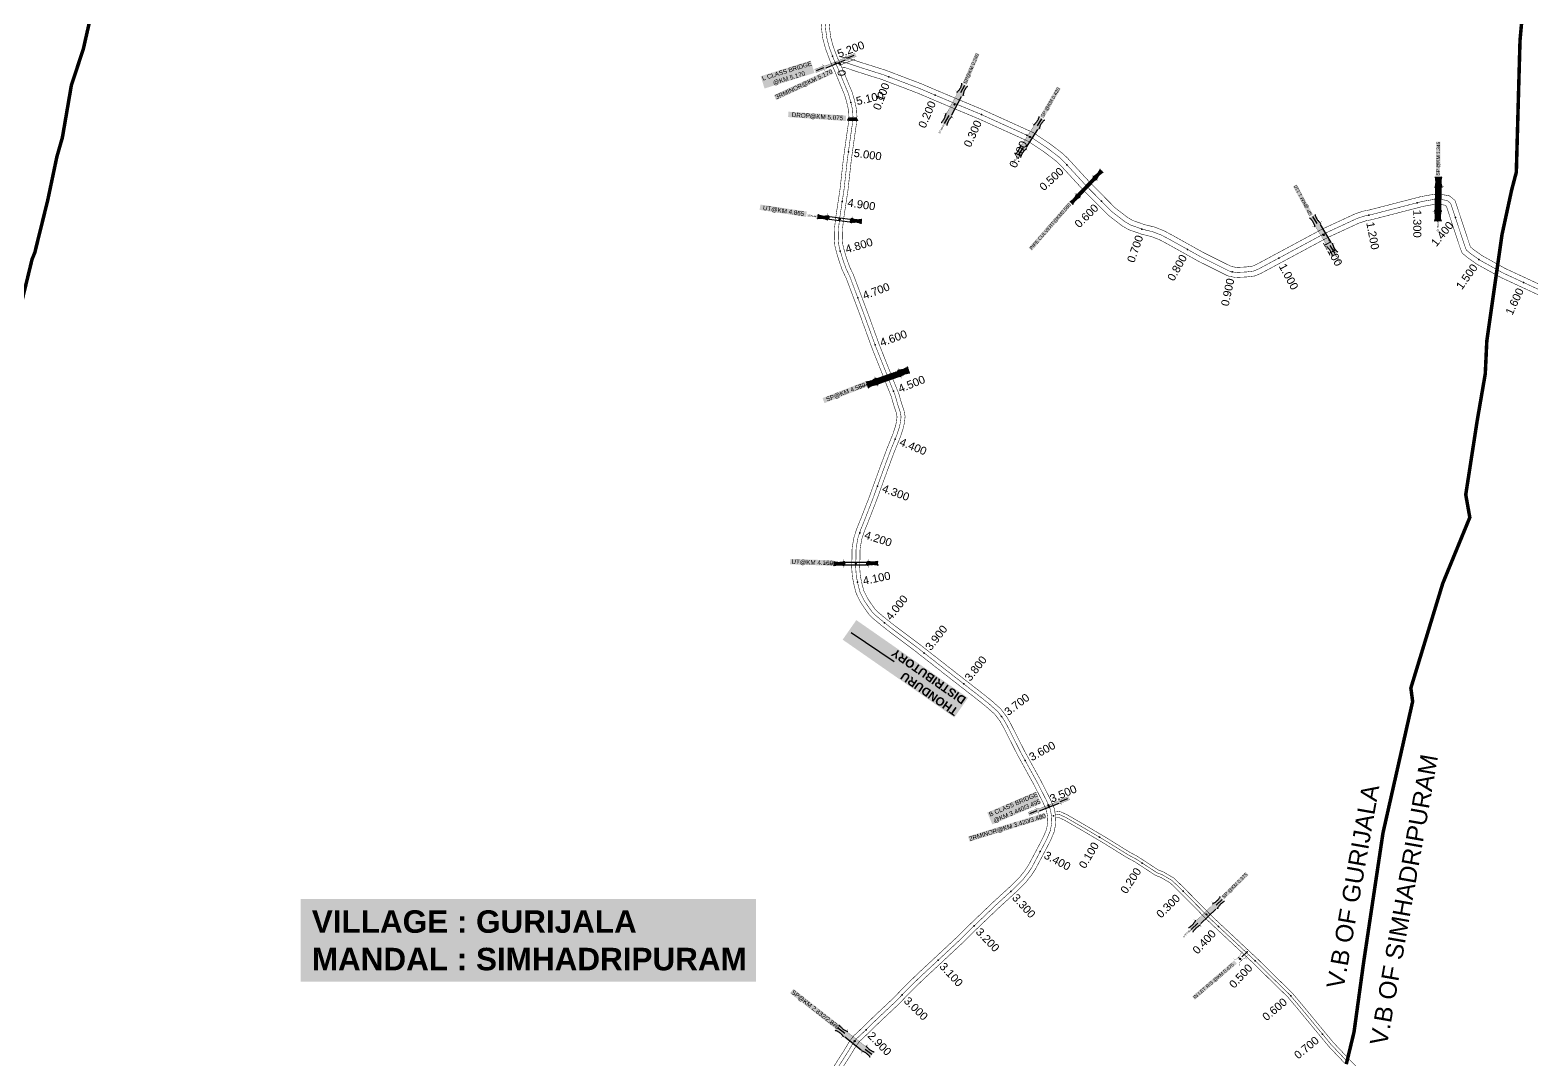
# Model space of a CAD drawing. Header units: inches. Extents: x 174104 to 230935, y 1583276 to 1631460.
# Drawn here: x 186101 to 189103, y 1616666 to 1618726 of the extents above; entities that cross this region are included whole.
import ezdxf
from ezdxf.enums import TextEntityAlignment as Align

# ---------------------------------------------------------------- set-up
doc = ezdxf.new("R2010")
doc.units = ezdxf.units.IN
doc.header["$LTSCALE"] = 15
doc.header["$MEASUREMENT"] = 0
doc.linetypes.add('ACAD_ISO02W100', pattern=[15, 12, -3])
doc.linetypes.add('HIDDEN2', pattern=[0.1875, 0.125, -0.0625])
for name, color, linetype in [('CANAL1', 7, 'Continuous'), ('CHANAGE', 1, 'Continuous'), ('CS', 134, 'Continuous'), ('CSMark', 72, 'Continuous'), ('POINT', 2, 'Continuous'), ('RE REMARKS', 7, 'Continuous'), ('STRUCTURE', 5, 'Continuous'), ('TEXT', 1, 'Continuous'), ('text2', 7, 'Continuous'), ('Unknown_Point_Feature', 7, 'Continuous'), ('VB', 72, 'Continuous'), ('VILLAGE BOUNDRY', 5, 'Continuous')]:
    doc.layers.add(name, color=color, linetype=linetype)
doc.styles.get("Standard").update_dxf_attribs({"font": 'arial.ttf'})
doc.dimstyles.get("Standard").update_dxf_attribs({"dimtxt": 0.18, "dimasz": 0.18, "dimexe": 0.18, "dimexo": 0.0625, "dimgap": 0.09, "dimtad": 0, "dimtih": 1, "dimtoh": 1, "dimdec": 4, "dimzin": 0, "dimdsep": 46, "dimtxsty": 'Standard', "dimcen": 0.09, "dimadec": 0, "dimazin": 0, "dimtfac": 1, "dimtdec": 4, "dimtofl": 0, "dimtmove": 0, "dimatfit": 3, "dimfxl": 1, "dimtolj": 1, "dimtzin": 0, "dimarcsym": 0})

# ---------------------------------------------------------------- blocks, each defined once
blk = doc.blocks.new('DROP')
h = blk.add_hatch()
h.set_pattern_fill('ANSI31', color=1, scale=10, angle=45)
h.set_pattern_definition([(90, (-324.4107, -25.7687), (-1.25, 0), [])])
h.paths.add_polyline_path([(-9.9, -4.3), (-13.8, 4.1), (13.8, 4.1), (10.2, -4.3)])
at = {"layer": 'STRUCTURE', "color": 5, "const_width": 0.49}
blk.add_lwpolyline([(-9.9, -4.3), (-13.8, 4.1), (13.8, 4.1), (10.2, -4.3), (-9.9, -4.3)], dxfattribs=at)
at = {"layer": 'STRUCTURE', "color": 5}
blk.add_circle((0, 0), 1.33, dxfattribs=at)
blk = doc.blocks.new('SP')
at = {"layer": 'STRUCTURE'}
h = blk.add_hatch(dxfattribs=at)
h.set_pattern_fill('DASH', color=256, scale=8, style=0)
edge = h.paths.add_edge_path()
edge.add_spline(control_points=[(769825.7, 1706742.1), (769825.3, 1706741.8), (769823.8, 1706740.8), (769820.9, 1706740.3), (769817, 1706739.7), (769811.4, 1706738.9), (769804, 1706739.7), (769798.4, 1706741), (769795.6, 1706741.6)], knot_values=[0, 0, 0, 0, 1.613557, 5.24513, 8.624976, 13.470124, 22.190216, 30.746377, 30.746377, 30.746377, 30.746377], degree=3, periodic=0)
edge.add_line((769795.6, 1706741.6), (769792.6, 1706739.6))
edge.add_line((769792.6, 1706739.6), (769732.6, 1706739.6))
edge.add_line((769732.6, 1706739.6), (769729.6, 1706741.6))
edge.add_spline(control_points=[(769729.6, 1706741.6), (769726.9, 1706740.9), (769721.3, 1706739.5), (769713.9, 1706738.5), (769708.3, 1706739.1), (769704.4, 1706739.6), (769701.5, 1706740), (769700, 1706741), (769699.5, 1706741.3)], knot_values=[0, 0, 0, 0, 8.556161, 17.276253, 22.121402, 25.501247, 29.13282, 30.746377, 30.746377, 30.746377, 30.746377], degree=3, periodic=0)
edge.add_line((769699.5, 1706741.3), (769699.5, 1706722.1))
edge.add_spline(control_points=[(769699.5, 1706722.1), (769700, 1706722.4), (769701.4, 1706723.4), (769704.3, 1706724), (769708.2, 1706724.5), (769713.8, 1706725.3), (769721.2, 1706724.5), (769726.8, 1706723.3), (769729.6, 1706722.6)], knot_values=[0, 0, 0, 0, 1.613557, 5.24513, 8.624976, 13.470124, 22.190216, 30.746377, 30.746377, 30.746377, 30.746377], degree=3, periodic=0)
edge.add_line((769729.6, 1706722.6), (769732.6, 1706724.6))
edge.add_line((769732.6, 1706724.6), (769792.6, 1706724.6))
edge.add_line((769792.6, 1706724.6), (769795.6, 1706722.6))
edge.add_spline(control_points=[(769795.6, 1706722.6), (769798.4, 1706723.3), (769803.9, 1706724.8), (769811.3, 1706725.8), (769817, 1706725.1), (769820.9, 1706724.7), (769823.8, 1706724.2), (769825.2, 1706723.3), (769825.7, 1706723)], knot_values=[0, 0, 0, 0, 8.556161, 17.276253, 22.121402, 25.501247, 29.13282, 30.746377, 30.746377, 30.746377, 30.746377], degree=3, periodic=0)
edge.add_line((769825.7, 1706723), (769825.7, 1706742.1))
h.paths.add_polyline_path([(769764.2, 1706732.1, -1), (769761.1, 1706732.1, -1)], flags=0)
h.paths.add_polyline_path([(769761.1, 1706732.1, 1), (769764.2, 1706732.1, 1)], flags=16)
at = {"layer": 'STRUCTURE', "const_width": 0.628}
for points in [[(769726.6, 1706747.6), (769726.6, 1706743.6), (769732.6, 1706739.6), (769792.6, 1706739.6), (769798.6, 1706743.6), (769798.6, 1706747.6)], [(769726.6, 1706716.6), (769726.6, 1706720.6), (769732.6, 1706724.6), (769792.6, 1706724.6), (769798.6, 1706720.6), (769798.6, 1706716.6)]]:
    blk.add_lwpolyline(points, dxfattribs=at)
at = {"layer": 'STRUCTURE', "color": 3}
blk.add_lwpolyline([(769732.6, 1706724.6), (769792.6, 1706724.6)], dxfattribs=at)
blk.add_lwpolyline([(769732.6, 1706724.6), (769792.6, 1706724.6)], dxfattribs=at)
at = {"layer": 'STRUCTURE', "color": 0}
blk.add_circle((769762.6, 1706732.1), 1.55, dxfattribs=at)
at = {"layer": 'STRUCTURE'}
for points in [[(769699.5, 1706741.3), (769700.9, 1706740.5), (769704.4, 1706739.6), (769707.8, 1706739.2), (769712.6, 1706738.8), (769721.3, 1706739.7), (769729.6, 1706741.6)], [(769699.5, 1706722.1), (769700.9, 1706723), (769704.4, 1706724), (769707.7, 1706724.5), (769712.5, 1706725), (769721.2, 1706724.4), (769729.6, 1706722.6)], [(769825.7, 1706742.1), (769824.3, 1706741.3), (769820.8, 1706740.3), (769817.5, 1706739.8), (769812.7, 1706739.2), (769804, 1706739.9), (769795.6, 1706741.6)], [(769825.7, 1706723), (769824.3, 1706723.8), (769820.8, 1706724.7), (769817.4, 1706725.1), (769812.6, 1706725.5), (769803.9, 1706724.6), (769795.6, 1706722.6)]]:
    blk.add_spline(points, degree=3, dxfattribs=at)
at = {"layer": 'STRUCTURE', "color": 0}
blk.add_text('STREAM', height=5, dxfattribs=at).set_placement((769684.3, 1706732.1), align=Align.MIDDLE_CENTER)
for points in [[(769727.4, 1706732.1), (769700.8, 1706732.1)], [(769824.4, 1706732.1), (769800.5, 1706732.1)]]:
    blk.add_leader(points, dimstyle='Standard', override={"dimasz": 10, "dimgap": 0.09, "dimtad": 0}, dxfattribs=at)
blk = doc.blocks.new('SLB')
at = {"layer": 'STRUCTURE'}
h = blk.add_hatch(dxfattribs=at)
h.set_pattern_fill('DOTS', color=6, scale=20, angle=320.3722, style=0)
h.set_pattern_definition([(320.372247934, (-159.4327, -72.9564), (1.2786241598, 0.5641323054), [0, -1.25])])
h.paths.add_polyline_path([(769699.5, 1706871.1), (769699.5, 1706861.1), (769729.1, 1706861.1), (769732.1, 1706863.1), (769792.1, 1706863.1), (769795.1, 1706861.1), (769824.7, 1706861.1), (769824.7, 1706871.1), (769795.1, 1706871.1), (769792.1, 1706869.1), (769732.1, 1706869.1), (769729.1, 1706871.1)])
at = {"layer": 'STRUCTURE', "color": 6, "linetype": 'ACAD_ISO02W100', "ltscale": 0.5, "const_width": 0.5}
for points in [[(769699.5, 1706871.1), (769729.1, 1706871.1)], [(769699.5, 1706861.1), (769729.1, 1706861.1)], [(769795.1, 1706871.1), (769824.7, 1706871.1)], [(769795.1, 1706861.1), (769824.7, 1706861.1)]]:
    blk.add_lwpolyline(points, dxfattribs=at)
at = {"layer": 'STRUCTURE', "color": 6, "const_width": 0.628}
for points in [[(769726.1, 1706877.1), (769726.1, 1706873.1), (769732.1, 1706869.1), (769792.1, 1706869.1), (769798.1, 1706873.1), (769798.1, 1706877.1)], [(769726.1, 1706855.1), (769726.1, 1706859.1), (769732.1, 1706863.1), (769792.1, 1706863.1), (769798.1, 1706859.1), (769798.1, 1706855.1)]]:
    blk.add_lwpolyline(points, dxfattribs=at)
at = {"layer": 'STRUCTURE', "color": 6}
blk.add_lwpolyline([(769732.1, 1706863.1), (769792.1, 1706863.1)], dxfattribs=at)
blk.add_lwpolyline([(769732.1, 1706863.1), (769792.1, 1706863.1)], dxfattribs=at)
at = {"layer": 'STRUCTURE', "color": 0}
blk.add_circle((769762.1, 1706866.1), 1.24, dxfattribs=at)
for points in [[(769703.8, 1706866), (769726.7, 1706866)], [(769818.6, 1706865.8), (769795.7, 1706865.8)]]:
    blk.add_leader(points, dimstyle='Standard', override={"dimasz": 10, "dimgap": 0.09, "dimtad": 0}, dxfattribs=at)
blk = doc.blocks.new('UT')
at = {"layer": 'STRUCTURE'}
h = blk.add_hatch(dxfattribs=at)
h.set_pattern_fill('DASH', color=150, scale=8, angle=-39.6278, style=0)
h.set_pattern_definition([(320.372247933, (-4370.464, -6260.8811), (1.40800153113, 0.132407282), [1, -1])])
h.paths.add_polyline_path([(765163, 1700681.9), (765165.6, 1700680.6), (765167.2, 1700680.3), (765169.1, 1700680), (765172.4, 1700679.6), (765176.4, 1700679.3), (765179.5, 1700679.5), (765183.1, 1700679.9), (765187.7, 1700680.9), (765188.9, 1700681.2), (765193.1, 1700682.2), (765196.1, 1700680.2), (765196.1, 1700672.2), (765193.1, 1700670.2), (765190.5, 1700670.8), (765188.1, 1700671.3), (765185.5, 1700671.8), (765183.6, 1700672.1), (765181, 1700672.5), (765180.3, 1700672.5), (765178.5, 1700672.6), (765176.7, 1700672.6), (765174.6, 1700672.5), (765172.5, 1700672.3), (765170.4, 1700672), (765168.5, 1700671.7), (765166.1, 1700671.2), (765165, 1700670.8), (765163, 1700669.7)])
h.paths.add_polyline_path([(765259.1, 1700682.2), (765256.1, 1700680.2), (765256.1, 1700672.2), (765259.1, 1700670.2), (765261.9, 1700671), (765264.4, 1700671.6), (765266.4, 1700672), (765269.1, 1700672.5), (765272.7, 1700673), (765276.1, 1700673.1), (765278.6, 1700672.9), (765281.2, 1700672.7), (765283.9, 1700672.3), (765286.4, 1700671.9), (765288, 1700671.3), (765289.2, 1700670.6), (765289.1, 1700682.7), (765287.6, 1700681.8), (765285.7, 1700681.2), (765283, 1700680.7), (765281.2, 1700680.4), (765276.7, 1700679.9), (765272.7, 1700679.9), (765268.7, 1700680.3), (765264.8, 1700681), (765261.2, 1700681.7)])
at = {"layer": 'STRUCTURE', "color": 150, "const_width": 0.628}
for points in [[(765190.1, 1700688.2), (765190.1, 1700684.2), (765196.1, 1700680.2), (765256.1, 1700680.2), (765262.1, 1700684.2), (765262.1, 1700688.2)], [(765190.1, 1700664.2), (765190.1, 1700668.2), (765196.1, 1700672.2), (765256.1, 1700672.2), (765262.1, 1700668.2), (765262.1, 1700664.2)]]:
    blk.add_lwpolyline(points, dxfattribs=at)
at = {"layer": 'STRUCTURE', "color": 150}
for points in [[(765196.1, 1700680.2), (765256.1, 1700680.2)], [(765196.1, 1700672.2), (765256.1, 1700672.2)], [(765196.1, 1700672.2), (765256.1, 1700672.2)]]:
    blk.add_lwpolyline(points, dxfattribs=at)
at = {"layer": 'STRUCTURE', "color": 0}
blk.add_circle((765226.1, 1700676.2), 1.89, dxfattribs=at)
at = {"layer": 'STRUCTURE', "color": 150}
for points in [[(765163, 1700681.9), (765164.4, 1700681.1), (765167.9, 1700680.2), (765171.2, 1700679.8), (765176.1, 1700679.4), (765184.7, 1700680.3), (765193.1, 1700682.2)], [(765163, 1700669.7), (765164.3, 1700670.6), (765167.8, 1700671.6), (765171.2, 1700672.1), (765176, 1700672.6), (765184.7, 1700672), (765193.1, 1700670.2)], [(765289.1, 1700682.7), (765287.8, 1700681.9), (765284.3, 1700680.9), (765280.9, 1700680.4), (765276.1, 1700679.8), (765267.4, 1700680.5), (765259.1, 1700682.2)], [(765289.2, 1700670.6), (765287.8, 1700671.4), (765284.2, 1700672.3), (765280.9, 1700672.7), (765276.1, 1700673.1), (765267.4, 1700672.2), (765259.1, 1700670.2)]]:
    blk.add_spline(points, degree=3, dxfattribs=at)
at = {"layer": 'STRUCTURE', "color": 0}
blk.add_text('STREAM', height=5, dxfattribs=at).set_placement((765148.2, 1700675.8), align=Align.MIDDLE_CENTER)
for points in [[(765190.9, 1700676), (765164.2, 1700675.8)], [(765289.3, 1700676.7), (765265.4, 1700676.4)]]:
    blk.add_leader(points, dimstyle='Standard', override={"dimasz": 10, "dimgap": 0.09, "dimtad": 0}, dxfattribs=at)
blk = doc.blocks.new('OT')
at = {"layer": 'STRUCTURE', "color": 190}
for points, const_width in [([(769751.4, 1706595.8), (769729.4, 1706595.8)], 0.5), ([(769775.2, 1706601.8), (769775.2, 1706597.8), (769769.2, 1706593.8), (769761.8, 1706593.8), (769754.4, 1706593.8), (769748.4, 1706597.8), (769748.4, 1706601.8)], 0.5), ([(769761.8, 1706593.8), (769761.8, 1706581)], 2.5), ([(769751.4, 1706579), (769729.4, 1706579)], 0.5), ([(769748.4, 1706573), (769748.4, 1706577), (769754.4, 1706581), (769761.8, 1706581), (769761.8, 1706581), (769761.8, 1706581), (769769.2, 1706581), (769775.2, 1706577), (769775.2, 1706573)], 0.5)]:
    blk.add_lwpolyline(points, dxfattribs=dict(at, const_width=const_width))
at = {"layer": 'STRUCTURE', "color": 0}
blk.add_circle((769761.8, 1706587.4), 1.87, dxfattribs=at)
blk.add_leader([(769732.6, 1706587.4), (769753.8, 1706587.4)], dimstyle='Standard', override={"dimasz": 10, "dimgap": 0.09, "dimtad": 0}, dxfattribs=at)
blk = doc.blocks.new('PIPE C')
at = {"layer": 'STRUCTURE'}
h = blk.add_hatch(dxfattribs=at)
h.set_pattern_fill('DASH', color=256, scale=5.6, angle=-90, style=0)
h.set_pattern_definition([(270, (-1194663.9188, 538833.8274), (0.7, -0.7), [0.7, -0.7])])
edge = h.paths.add_edge_path()
edge.add_spline(control_points=[(4.6, -44.2), (4.4, -43.9), (3.7, -42.8), (3.2, -40.8), (2.9, -38.1), (2.3, -34.2), (2.9, -29), (3.8, -25), (4.2, -23.1)], knot_values=[0, 0, 0, 0, 1.613557, 5.24513, 8.624976, 13.470124, 22.190216, 30.746377, 30.746377, 30.746377, 30.746377], degree=3, periodic=0)
edge.add_line((4.2, -23.1), (2.8, -21))
edge.add_line((2.8, -21), (2.8, 21))
edge.add_line((2.8, 21), (4.2, 23.1))
edge.add_spline(control_points=[(4.2, 23.1), (3.7, 25), (2.7, 28.9), (2, 34.1), (2.4, 38), (2.7, 40.8), (3.1, 42.8), (3.8, 43.8), (4, 44.2)], knot_values=[0, 0, 0, 0, 8.556161, 17.276253, 22.121402, 25.501247, 29.13282, 30.746377, 30.746377, 30.746377, 30.746377], degree=3, periodic=0)
edge.add_line((4, 44.2), (-4.6, 44.2))
edge.add_spline(control_points=[(-4.6, 44.2), (-4.4, 43.9), (-3.7, 42.8), (-3.2, 40.8), (-2.9, 38.1), (-2.3, 34.2), (-2.9, 29), (-3.8, 25), (-4.2, 23.1)], knot_values=[0, 0, 0, 0, 1.613557, 5.24513, 8.624976, 13.470124, 22.190216, 30.746377, 30.746377, 30.746377, 30.746377], degree=3, periodic=0)
edge.add_line((-4.2, 23.1), (-2.8, 21))
edge.add_line((-2.8, 21), (-2.8, -21))
edge.add_line((-2.8, -21), (-4.2, -23.1))
edge.add_spline(control_points=[(-4.2, -23.1), (-3.7, -25), (-2.7, -28.9), (-2, -34.1), (-2.4, -38), (-2.7, -40.8), (-3.1, -42.8), (-3.8, -43.8), (-4, -44.2)], knot_values=[0, 0, 0, 0, 8.556161, 17.276253, 22.121402, 25.501247, 29.13282, 30.746377, 30.746377, 30.746377, 30.746377], degree=3, periodic=0)
edge.add_line((-4, -44.2), (4.6, -44.2))
blk.add_circle((0, 0), 0.657)
at = {"layer": 'STRUCTURE', "const_width": 0.44}
for points in [[(-8.4, 25.2), (-5.6, 25.2), (-2.8, 21), (-2.8, -21), (-5.6, -25.2), (-8.4, -25.2)], [(8.4, 25.2), (5.6, 25.2), (2.8, 21), (2.8, -21), (5.6, -25.2), (8.4, -25.2)]]:
    blk.add_lwpolyline(points, dxfattribs=at)
at = {"layer": 'STRUCTURE', "color": 3}
for points in [[(-2.8, 21), (-2.8, -21)], [(-2.8, 21), (-2.8, -21)], [(2.8, 21), (2.8, -21)]]:
    blk.add_lwpolyline(points, dxfattribs=at)
at = {"layer": 'STRUCTURE'}
for points in [[(-4.6, 44.2), (-4, 43.2), (-3.3, 40.8), (-2.9, 38.4), (-2.5, 35.1), (-3, 29), (-4.2, 23.1)], [(4, 44.2), (3.4, 43.2), (2.8, 40.7), (2.5, 38.4), (2.2, 35), (2.8, 28.9), (4.2, 23.1)], [(-4, -44.2), (-3.4, -43.2), (-2.8, -40.7), (-2.5, -38.4), (-2.2, -35), (-2.8, -28.9), (-4.2, -23.1)], [(4.6, -44.2), (4, -43.2), (3.3, -40.8), (2.9, -38.4), (2.5, -35.1), (3, -29), (4.2, -23.1)]]:
    blk.add_spline(points, degree=3, dxfattribs=at)
at = {"layer": 'STRUCTURE', "color": 0}
for points in [[(-0.2, 44.3), (-0.2, 28.7)], [(0, -23.2), (0, -38.9)]]:
    blk.add_leader(points, dimstyle='Standard', override={"dimscale": 0.062085, "dimtxt": 50, "dimasz": 100, "dimgap": 0.09, "dimtad": 0, "dimzin": 2}, dxfattribs=at)

msp = doc.modelspace()

# ---------------------------------------------------------------- linework, layer by layer
at = {"layer": 'CANAL1', "color": 200, "const_width": 1}
for points in [[(187701.84004, 1616643.20217), (187730.20184, 1616687.71579), (187738.82267, 1616702.43098), (187747.93208, 1616714.39775), (187757.41771, 1616723.03078), (187789.41055, 1616754.15883), (187824.69357, 1616787.3014), (187851.81448, 1616815.08188), (187875.4834, 1616838.27597), (187911.48383, 1616871.68548), (187952.88366, 1616910.40276), (187982.09269, 1616939.11934), (188025.98352, 1616981.12777), (188062.33649, 1617014.40881), (188079.73313, 1617031.75092), (188090.36106, 1617045.35319), (188097.00265, 1617055.39111), (188106.40445, 1617073.20644), (188118.43008, 1617095.7983), (188126.88214, 1617112.26484), (188132.84532, 1617126.36997), (188135.69414, 1617140.78064), (188135.1057, 1617152.97347), (188133.14504, 1617164.43397), (188126.0706, 1617180.88012), (188107.81459, 1617216.66811), (188075.26894, 1617275.81538), (188047.52032, 1617330.6082), (188040.07046, 1617343.75926), (188029.26907, 1617357.755), (188013.43813, 1617371.84673), (187995.45837, 1617386.29955), (187933.48408, 1617434.58084), (187867.48634, 1617486.24514), (187814.32407, 1617526.2354), (187800.77391, 1617537.03733), (187786.89977, 1617548.51187), (187778.11585, 1617557.35015), (187771.23508, 1617566.77032), (187761.57296, 1617581.04784), (187752.74722, 1617598.95357), (187748.92141, 1617613.49526), (187744.98557, 1617632.48677), (187743.65382, 1617651.70461), (187744.40677, 1617674.42092), (187744.49709, 1617689.87449), (187748.2737, 1617711.31172), (187753.95739, 1617728.7863), (187761.86887, 1617748.27437), (187778.09254, 1617790.03154), (187798.29673, 1617845.70344), (187813.93783, 1617887.94917), (187826.42208, 1617918.70021), (187831.52634, 1617934.58417), (187833.34393, 1617943.34409), (187834.35996, 1617952.24155), (187832.60944, 1617961.15718), (187828.49021, 1617973.20931), (187822.59051, 1617993.60149), (187813.39889, 1618016.20655), (187804.94109, 1618037.92373), (187784.37297, 1618089.50278), (187760.8849, 1618154.31424), (187732.73246, 1618229.36918), (187724.80416, 1618246.09241), (187718.23783, 1618264.68704), (187713.05611, 1618282.08967), (187710.01881, 1618294.60351), (187708.8876, 1618310.24662), (187709.31358, 1618329.48131), (187712.13667, 1618353.01557), (187720.40804, 1618407.63643), (187726.98339, 1618467.17227), (187733.44047, 1618513.86116), (187737.36224, 1618540.75627), (187738.19596, 1618553.04075), (187737.48465, 1618565.0636), (187733.94611, 1618580.70411), (187729.45044, 1618596.3963), (187721.998, 1618613.95153), (187708.88359, 1618646.03984), (187700.41355, 1618664.20993), (187691.47016, 1618688.3025), (187686.12212, 1618708.1166), (187683.95376, 1618724.55273), (187682.75903, 1618738.2065)], [(187715.40596, 1616634.71783), (187743.85616, 1616679.37021), (187752.13933, 1616693.50902), (187759.77992, 1616703.54625), (187768.38429, 1616711.37722), (187800.46745, 1616742.59317), (187835.90043, 1616775.8766), (187863.13952, 1616803.77812), (187886.5266, 1616826.69603), (187922.39017, 1616859.97852), (187963.95834, 1616898.85324), (187993.23331, 1616927.63466), (188036.91848, 1616969.44623), (188073.39151, 1617002.83719), (188091.73087, 1617021.11908), (188103.35694, 1617035.99881), (188110.78335, 1617047.22289), (188120.54155, 1617065.71356), (188132.60992, 1617088.3857), (188141.38786, 1617105.48716), (188148.22268, 1617121.65403), (188151.76986, 1617139.59736), (188151.0403, 1617154.71453), (188148.59496, 1617169.00803), (188140.5614, 1617187.68388), (188121.95341, 1617224.16189), (188089.41906, 1617283.28862), (188061.62568, 1617338.1698), (188053.43154, 1617352.63474), (188041.02293, 1617368.713), (188023.77587, 1617384.06527), (188005.38763, 1617398.84645), (187943.33192, 1617447.19116), (187877.22766, 1617498.93886), (187824.12193, 1617538.8866), (187810.86009, 1617549.45867), (187797.69823, 1617560.34413), (187790.32015, 1617567.76785), (187784.32492, 1617575.97568), (187775.43904, 1617589.10616), (187767.81078, 1617604.58243), (187764.50259, 1617617.15674), (187760.87243, 1617634.67323), (187759.67218, 1617651.99339), (187760.40523, 1617674.10908), (187760.48891, 1617688.42951), (187763.8363, 1617707.43028), (187768.99661, 1617723.2957), (187776.73913, 1617742.36763), (187793.07146, 1617784.40446), (187813.31927, 1617840.19656), (187828.85617, 1617882.16083), (187841.47192, 1617913.23579), (187847.01966, 1617930.49983), (187849.15807, 1617940.80591), (187850.53804, 1617952.89045), (187848.10056, 1617965.30482), (187843.75379, 1617978.02269), (187837.72749, 1617998.85251), (187828.26511, 1618022.12345), (187819.82691, 1618043.79027), (187799.32903, 1618095.19322), (187775.8971, 1618159.84976), (187747.47754, 1618235.61682), (187739.61584, 1618252.19959), (187733.45817, 1618269.63696), (187728.50789, 1618286.26233), (187725.88119, 1618297.08449), (187724.9004, 1618310.64738), (187725.29242, 1618328.34869), (187727.99333, 1618350.86443), (187736.27596, 1618405.55957), (187742.86261, 1618465.19773), (187749.28153, 1618511.61084), (187753.28376, 1618539.05773), (187754.22804, 1618552.97125), (187753.37935, 1618567.3164), (187749.45189, 1618584.67589), (187744.56156, 1618601.7457), (187736.768, 1618620.10447), (187723.54841, 1618652.45016), (187715.18845, 1618670.38407), (187706.72584, 1618693.1815), (187701.84588, 1618711.2614), (187699.86224, 1618726.29727), (187698.82497, 1618738.1515)], [(187721.53876, 1618670.13362), (187728.01498, 1618670.5921), (187734.16673, 1618670.54177), (187763.55838, 1618660.65536), (187810.64983, 1618645.82299), (187823.26668, 1618641.04126), (187882.04093, 1618618.66172), (187953.8727, 1618588.20282), (188005.16588, 1618566.78287), (188106.30474, 1618520.88535), (188138.71295, 1618499.17276), (188165.61958, 1618478.77413), (188175.55251, 1618469.22877), (188219.95611, 1618420.88978), (188270.39196, 1618370.11059), (188295.14901, 1618351.00422), (188305.81025, 1618344.79332), (188329.19729, 1618336.66323), (188349.19669, 1618331.72075), (188367.69064, 1618324.5006), (188384.06445, 1618315.76762), (188447.09187, 1618280.6122), (188502.13496, 1618253.19143), (188512.18382, 1618251.0433), (188531.96933, 1618251.97952), (188544.6592, 1618253.58404), (188553.42307, 1618257.41455), (188685.21811, 1618328.28862), (188717.49832, 1618343.18824), (188750.36681, 1618358.47294), (188767.23481, 1618363.8817), (188778.66024, 1618366.08431), (188882.03855, 1618392.82728), (188900.47166, 1618396.10157), (188916.47138, 1618398.29336), (188926.05082, 1618396.41131), (188938.25839, 1618394.38121), (188949.57023, 1618385.01833), (188954.98562, 1618368.80148), (188978.22995, 1618298.13466), (188980.65151, 1618291.80758), (188987.02043, 1618286.57506), (189003.90947, 1618274.54085), (189049.99237, 1618248.95063), (189127.14666, 1618213.16118)], [(187722.95113, 1618650.18355), (187728.64032, 1618650.58631), (187730.8136, 1618650.56853), (187757.36544, 1618641.63734), (187804.09631, 1618626.91855), (187816.16424, 1618622.34486), (187874.57602, 1618600.10334), (187946.11531, 1618569.76845), (187997.1781, 1618548.44471), (188096.54056, 1618503.35333), (188127.09569, 1618482.88226), (188152.60486, 1618463.54307), (188161.24515, 1618455.23993), (188205.4911, 1618407.07255), (188257.13004, 1618355.08209), (188283.95853, 1618334.37708), (188297.41501, 1618326.53776), (188323.50246, 1618317.46892), (188343.13527, 1618312.61703), (188359.31892, 1618306.29883), (188374.48634, 1618298.20929), (188437.75651, 1618262.91846), (188495.48075, 1618234.16202), (188510.53882, 1618230.94309), (188533.69907, 1618232.03899), (188550.02783, 1618234.10361), (188562.17871, 1618239.41452), (188694.15344, 1618310.38522), (188725.90579, 1618325.04119), (188757.6653, 1618339.81019), (188772.19896, 1618344.47044), (188783.06199, 1618346.56463), (188886.29831, 1618373.27087), (188903.57903, 1618376.34046), (188915.88494, 1618378.02623), (188922.48179, 1618376.73017), (188929.65916, 1618375.53658), (188932.41165, 1618373.25833), (188936.0011, 1618362.50943), (188959.38055, 1618291.43181), (188963.86505, 1618279.71465), (188974.85506, 1618270.68558), (188993.2181, 1618257.60108), (189040.91765, 1618231.11313), (189119.0006, 1618194.89289)], [(188150.72119, 1617162.91119), (188155.37404, 1617163.08486), (188161.85974, 1617162.14194), (188168.85416, 1617158.82605), (188174.27422, 1617156.38154), (188209.5008, 1617135.94406), (188252.67661, 1617110.4181), (188299.61385, 1617081.24482), (188315.27403, 1617072.86796), (188356.64439, 1617045.78182), (188366.56821, 1617042.06463), (188387.24948, 1617029.95428), (188397.1366, 1617020.57854), (188405.89955, 1617011.99582), (188445.02709, 1616972.48941), (188458.48687, 1616958.53819), (188473.66311, 1616944.09134), (188554.82714, 1616868.12708), (188592.82353, 1616830.59268), (188623.95054, 1616800.22162), (188642.66002, 1616778.02966), (188706.38728, 1616700.82239), (188739.29637, 1616666.12798), (188751.47564, 1616653.97599)], [(188151.16879, 1617150.91954), (188154.72931, 1617151.05244), (188158.34871, 1617150.52624), (188163.81666, 1617147.934), (188168.78219, 1617145.6945), (188203.43619, 1617125.5892), (188246.45502, 1617100.15605), (188293.61019, 1617070.84733), (188309.14542, 1617062.5373), (188351.18663, 1617035.01194), (188361.39382, 1617031.18861), (188379.99426, 1617020.29673), (188388.80917, 1617011.93775), (188397.4377, 1617003.48668), (188436.44568, 1616964.10099), (188450.02811, 1616950.02265), (188465.42604, 1616935.36476), (188546.50902, 1616859.47635), (188584.41667, 1616822.02962), (188615.15232, 1616792.04041), (188633.44517, 1616770.34262), (188697.39611, 1616692.86436), (188730.70369, 1616657.74984)]]:
    msp.add_lwpolyline(points, dxfattribs=at)
at = {"layer": 'CANAL1', "color": 1, "linetype": 'HIDDEN2', "ltscale": 4, "const_width": 1}
for points in [[(187708.623, 1616638.96), (187737.029, 1616683.543), (187745.481, 1616697.97), (187753.856, 1616708.972), (187762.901, 1616717.204), (187794.939, 1616748.376), (187830.297, 1616781.589), (187857.477, 1616809.43), (187881.005, 1616832.486), (187916.937, 1616865.832), (187958.421, 1616904.628), (187987.663, 1616933.377), (188031.451, 1616975.287), (188067.864, 1617008.623), (188085.732, 1617026.435), (188096.859, 1617040.676), (188103.893, 1617051.307), (188113.473, 1617069.46), (188125.52, 1617092.092), (188134.135, 1617108.876), (188140.534, 1617124.012), (188143.732, 1617140.189), (188143.073, 1617153.844), (188140.87, 1617166.721), (188133.316, 1617184.282), (188114.884, 1617220.415), (188082.344, 1617279.552), (188054.573, 1617334.389), (188046.751, 1617348.197), (188035.146, 1617363.234), (188018.607, 1617377.956), (188000.423, 1617392.573), (187938.408, 1617440.886), (187872.357, 1617492.592), (187819.223, 1617532.561), (187805.817, 1617543.248), (187792.299, 1617554.428), (187784.218, 1617562.559), (187777.78, 1617571.373), (187768.506, 1617585.077), (187760.279, 1617601.768), (187756.712, 1617615.326), (187752.929, 1617633.58), (187751.663, 1617651.849), (187752.406, 1617674.265), (187752.493, 1617689.152), (187756.055, 1617709.371), (187761.477, 1617726.041), (187769.304, 1617745.321), (187785.582, 1617787.218), (187805.808, 1617842.95), (187821.397, 1617885.055), (187833.947, 1617915.968), (187839.273, 1617932.542), (187841.251, 1617942.075), (187842.449, 1617952.566), (187840.355, 1617963.231), (187836.122, 1617975.616), (187830.159, 1617996.227), (187820.832, 1618019.165), (187812.384, 1618040.857), (187791.851, 1618092.348), (187768.391, 1618157.082), (187740.105, 1618232.493), (187732.21, 1618249.146), (187725.848, 1618267.162), (187720.782, 1618284.176), (187717.95, 1618295.844), (187716.894, 1618310.447), (187717.303, 1618328.915), (187720.065, 1618351.94), (187728.342, 1618406.598), (187734.923, 1618466.185), (187741.361, 1618512.736), (187745.323, 1618539.907), (187746.212, 1618553.006), (187745.432, 1618566.19), (187741.699, 1618582.69), (187737.006, 1618599.071), (187729.383, 1618617.028), (187716.216, 1618649.245), (187707.801, 1618667.297), (187699.098, 1618690.742), (187693.984, 1618709.689), (187691.908, 1618725.425), (187690.792, 1618738.179)], [(187721.76359, 1618656.27898), (187750.20237, 1618667.40795)], [(187722.24494, 1618660.15858), (187728.32765, 1618660.58921), (187732.49016, 1618660.55515), (187760.46191, 1618651.14635), (187807.37307, 1618636.37077), (187819.71546, 1618631.69306), (187878.30847, 1618609.38253), (187949.994, 1618578.98563), (188001.17199, 1618557.61379), (188101.42265, 1618512.11934), (188132.90432, 1618491.02751), (188159.11222, 1618471.1586), (188168.39883, 1618462.23435), (188212.7236, 1618413.98116), (188263.761, 1618362.59634), (188289.55377, 1618342.69065), (188301.61263, 1618335.66554), (188326.34987, 1618327.06607), (188346.16598, 1618322.16889), (188363.50478, 1618315.39972), (188379.2754, 1618306.98846), (188442.42419, 1618271.76533), (188498.80785, 1618243.67673), (188511.36132, 1618240.99319), (188532.8342, 1618242.00926), (188547.34351, 1618243.84382), (188557.80089, 1618248.41453), (188689.68577, 1618319.33692), (188721.70205, 1618334.11471), (188754.01606, 1618349.14157), (188769.71688, 1618354.17607), (188780.86111, 1618356.32447), (188884.16843, 1618383.04907), (188902.02534, 1618386.22101), (188916.17816, 1618388.15979), (188924.26631, 1618386.57074), (188933.95878, 1618384.9589), (188940.99094, 1618379.13833), (188945.49336, 1618365.65545), (188968.80525, 1618294.78323), (188972.25828, 1618285.76111), (188980.93774, 1618278.63032), (188998.56379, 1618266.07096), (189045.45501, 1618240.03188), (189123.07363, 1618204.02704)], [(188150.94499, 1617156.91536), (188155.05168, 1617157.06865), (188160.10423, 1617156.33409), (188166.33541, 1617153.38002), (188171.5282, 1617151.03802), (188206.46849, 1617130.76663), (188249.56581, 1617105.28707), (188296.61202, 1617076.04607), (188312.20972, 1617067.70263), (188353.91551, 1617040.39688), (188363.98102, 1617036.62662), (188383.62187, 1617025.1255), (188392.97289, 1617016.25814), (188401.66862, 1617007.74125), (188440.73638, 1616968.2952), (188454.25749, 1616954.28042), (188469.54457, 1616939.72805), (188550.66808, 1616863.80171), (188588.6201, 1616826.31115), (188619.55143, 1616796.13102), (188638.05259, 1616774.18614), (188701.8917, 1616696.84337), (188735.00003, 1616661.93891)]]:
    msp.add_lwpolyline(points, dxfattribs=at)
at = {"layer": 'CS', "color": 3}
for p in [(187817.7008, 1618632.45661), (187910.6681, 1618595.66104), (188002.83254, 1618556.86022), (188093.8945, 1618515.53567), (188173.85893, 1618456.29033), (188242.7086, 1618383.79205), (188874.13714, 1618380.45408), (188777.27371, 1618355.63288), (188950.4319, 1618350.64141), (188323.89394, 1618327.91984), (188685.35569, 1618317.00838), (188414.64604, 1618287.25943), (188597.28279, 1618269.64631), (188997.47361, 1618266.84777), (188503.89309, 1618242.58967), (189086.29993, 1618221.0852), (188239.00497, 1617111.53075), (188324.46602, 1617059.67814), (188406.0543, 1617003.3131), (188476.94354, 1616932.8031), (188549.95424, 1616864.46982), (188621.13689, 1616794.25044), (188685.00373, 1616717.3036)]:
    msp.add_point(p, dxfattribs=at)
at = {"layer": 'POINT'}
for p in [(187721, 1618658, 36), (187949, 1618577, 35), (188100, 1618512, 34), (188213, 1618412, 33), (188916, 1618388, 31), (188687, 1618316, 32), (188453, 1616957, 14), (188534, 1616882, 15)]:
    msp.add_point(p, dxfattribs=at)
at = {"layer": 'text2', "color": 2, "linetype": 'Continuous'}
for p in [(187705.35865, 1618673.87643), (187711.16637, 1618660.07755, 1), (187721, 1618656, 20), (187742.07701, 1618581.0192), (187745.84075, 1618547.53573, 1), (187737.11392, 1618482.02681), (187724.73989, 1618382.8111), (187719.5556, 1618347.69344, 1), (187720.91511, 1618283.72895), (187755.97152, 1618190.19256), (187790.41415, 1618096.31274), (187816.19349, 1618031.07535, 1), (187827.26173, 1618003.3523), (187830.48973, 1617907.45209), (187795.25662, 1617813.87607), (187759.65692, 1617720.44516), (187751.89794, 1617658.93709, 1), (187755.40395, 1617621.63771), (187809.30333, 1617540.46877), (187888.75543, 1617479.75499), (187967.55107, 1617418.18199), (188043.00144, 1617353.05543), (188090.31058, 1617265.07383), (188136.6606, 1617176.50671), (188137.83036, 1617173.78734, 1), (188120.43435, 1617082.53788), (188061.51379, 1617002.8094), (187988.65321, 1616934.32474), (187916.33325, 1616865.2717), (187844.30138, 1616795.93396), (187772.40381, 1616726.44994), (187749.6685, 1616703.471, 1)]:
    msp.add_point(p, dxfattribs=at)
at = {"layer": 'Unknown_Point_Feature'}
for p in [(187717.99993, 1618658.99988, -999999), (188146.99993, 1617153.99988, -999999)]:
    msp.add_point(p, dxfattribs=at)
at = {"layer": 'VILLAGE BOUNDRY', "linetype": 'HIDDEN2', "ltscale": 20, "const_width": 7}
for points in [[(189097.75228, 1618908.98561), (189079.49292, 1618704.77715), (189072.12244, 1618441.47414), (189062.68442, 1618405.47771), (189043.47775, 1618316.4023), (189013.13936, 1618103.89191), (189010.0812, 1618038.32824), (188993.80598, 1617943.85083), (188971.04157, 1617796.52122), (188979.1694, 1617751.09825), (188925.07129, 1617619.03926), (188861.34389, 1617409.78032), (188864.92592, 1617383.0584), (188809.54647, 1617137.34671), (188805.59772, 1617119.82659), (188766.85603, 1616860.59865), (188747.76117, 1616721.80727), (188732.27822, 1616657.53168)], [(186223.78007, 1618758.07288), (186207.99235, 1618688.22019), (186184.00172, 1618615.15971), (186172.58915, 1618548.73505), (186165.99887, 1618510.5758), (186155.1274, 1618472.70952), (186136.77114, 1618385.46687), (186110.94971, 1618280.8686), (186105.4085, 1618267.18809), (186056.25708, 1618064.11151)]]:
    msp.add_lwpolyline(points, dxfattribs=at)

# ---------------------------------------------------------------- block references
at = {"xscale": 0.77, "yscale": 0.77, "zscale": 0.77, "rotation": 178.2399147928848}
msp.add_blockref('DROP', (187745.84075, 1618547.53573, 1), dxfattribs=at)
at = {"layer": 'CHANAGE', "color": 3, "rotation": 316.5258372533461}
msp.add_blockref('PIPE C', (188213, 1618412, 33), dxfattribs=at)
at = {"layer": 'STRUCTURE', "color": 0}
for name, p, xscale, yscale, zscale, rotation in [('SLB', (134565.17043, 309049.83296, 1), 0.7, 0.7, 0.7, 21.950536909533), ('SP', (993976.70728, 585136.55023, 35), 0.7, 0.7, 0.7, 62.22841761778798), ('SP', (903856.38241, 520617.36518, 34), 0.7, 0.7, 0.7, 57.37786500443473), ('SP', (1374904.44905, 1060614.54524, 31), 0.7, 0.7, 0.7, 89.088387959658), ('UT', (-487465.21451, 501082.24181, 1), 0.7, 0.7, 0.7, 353.0801860153556), ('SP', (1490932.03839, 1766091.80355, 32), 0.7, 0.7, 0.7, 120.7502117785918), ('SP', (70058.43145, 312729.21846, 1), 0.7, 0.7, 0.7, 19.12112975011672), ('SLB', (119591.67697, 308279.24825, 1), 0.6999999999999998, 0.6999999999999998, 0.6999999999999998, 21.2765997391839), ('SP', (632613.4689, 383911.45908, 14), 0.7, 0.7, 0.7, 44.08585021530953), ('OT', (-256091.00585, 2849652.9837), 0.7, 0.7, 0.7, 224.1100309911308), ('SP', (-973407.95913, 1008926.54489), 0.7, 0.7, 0.7, 321.9047185615627)]:
    msp.add_blockref(name, p, dxfattribs=dict(at, xscale=xscale, yscale=yscale, zscale=zscale, rotation=rotation))
at = {"layer": 'STRUCTURE', "color": 0, "xscale": 0.7, "yscale": 0.7, "zscale": 0.7}
msp.add_blockref('UT', (-347906.34365, 427185.58106, 1), dxfattribs=at)

# ---------------------------------------------------------------- texts
at = {"layer": 'CHANAGE'}
for s, rotation, p in [('0', 274.04949588, (187723.2336, 1618646.19353)), ('1.200', 280.91171424, (188779.92385, 1618341.886)), ('1.300', 270.0551607, (188874.15062, 1618366.45408)), ('1.100', 298.26957705, (188691.98638, 1618304.67817)), ('1.000', 298.26957709, (188603.91348, 1618257.31611))]:
    msp.add_text(s, height=16, rotation=rotation, dxfattribs=at).set_placement(p, align=Align.MIDDLE_LEFT)
for s, rotation, p in [('0.100', 69.24352855, (187812.73925, 1618619.36527)), ('0.200', 67.02154497, (187905.20271, 1618582.77192)), ('0.300', 65.59112141, (187997.0471, 1618544.11155)), ('0.400', 65.59112141, (188088.10906, 1618502.78699)), ('0.500', 42.57019294, (188163.54864, 1618446.81943)), ('0.600', 44.80564933, (188232.77559, 1618373.92619)), ('1.400', 50.77432682, (188941.57863, 1618339.79616)), ('0.700', 70.83089963, (188319.29693, 1618314.69609)), ('0.800', 60.84810312, (188407.82626, 1618275.03279)), ('1.500', 54.5284038, (188989.34942, 1618255.44612)), ('0.900', 77.93359282, (188500.96645, 1618228.89898)), ('1.600', 65.1148932, (189080.40873, 1618208.38505)), ('0.100', 59.40800745, (188231.88007, 1617099.47937)), ('0.200', 56.78629839, (188316.79734, 1617047.96528)), ('0.300', 44.72394079, (188396.10723, 1616993.46142)), ('0.400', 46.89536882, (188467.37688, 1616922.5816)), ('0.500', 46.89536888, (188540.38758, 1616854.24832)), ('0.600', 40.13338213, (188610.43325, 1616785.22647)), ('0.700', 39.53643576, (188674.20665, 1616708.39163))]:
    msp.add_text(s, height=16, rotation=rotation, dxfattribs=at).set_placement(p, align=Align.MIDDLE_RIGHT)
at = {"layer": 'CSMark', "color": 1}
for s, rotation, p in [('5.200', 20.36538982, (187715.67107, 1618677.7045)), ('5.100', 12.7481208, (187752.80585, 1618583.44652)), ('5.000', 352.12594619, (187748.01021, 1618480.51985)), ('4.900', 351.38897868, (187735.61589, 1618381.16412)), ('4.800', 16.58115223, (187731.45769, 1618286.86805)), ('4.700', 20.56062436, (187766.27083, 1618194.05574)), ('4.600', 19.92082779, (187800.75596, 1618100.06068)), ('4.500', 22.12753624, (187837.45155, 1618007.49566)), ('4.400', 337.90392642, (187840.68183, 1617903.31432)), ('4.300', 340.05338688, (187805.59674, 1617810.12348)), ('4.200', 341.98262734, (187770.11752, 1617717.0428)), ('4.100', 11.70836179, (187766.17507, 1617623.86994)), ('4.000', 51.43883563, (187816.16017, 1617549.07014)), ('3.900', 51.94547354, (187895.53596, 1617488.41666)), ('3.800', 52.07950298, (187974.31132, 1617426.85949)), ('3.700', 37.65963093, (188051.70964, 1617359.7761)), ('3.600', 28.82168985, (188099.94794, 1617270.37677)), ('3.500', 23.27533192, (188140.74074, 1617187.52019)), ('3.400', 331.97365432, (188130.1444, 1617077.36923)), ('3.300', 312.47401603, (188068.9416, 1616994.69598)), ('3.200', 313.74461205, (187996.2591, 1616926.37802)), ('3.100', 312.86226305, (187923.81587, 1616857.2088)), ('3.000', 315.68829491, (187852.17243, 1616788.24979)), ('2.900', 314.21507599, (187780.0747, 1616718.56594))]:
    msp.add_text(s, height=16, rotation=rotation, dxfattribs=at).set_placement(p, align=Align.MIDDLE_LEFT)
at = {"layer": 'STRUCTURE', "color": 5, "attachment_point": 1, "bg_fill": 1, "box_fill_scale": 1.1, "bg_fill_color": 7, "bg_fill_true_color": 16777215, "bg_fill_transparency": 0}
for s, insert, char_height, width, rotation in [('SP@KM 0.240', (187966.60292, 1618620.19804), 7, 64.5072442, 67.02154445), ('\\pi0.50544;L CLASS BRIDGE\\P\\pi18.76635;@KM 5.170', (187562.95126, 1618632.97692), 9, 102.8287449, 17.31541937), ('\\pi0.3581;3RMINOR@KM 5.170', (187589.50743, 1618595.09129), 9, 124.1438881, 24.99273644), ('SP @KM 0.420', (188120.89985, 1618553.48511), 7, 67.1477626, 60.08892768), ('\\pi6.22394;DROP@KM 5.075', (187618.12236, 1618561.57712), 9, 113.8789905, 356.11741636), ('SP @KM 1.345', (188911.92806, 1618434.90014), 7, 67.224161, 89.23110153), ('SP @KM 1.110', (188658.58178, 1618353.73359), 7, 67.1477626, 118.26957635), ('\\pi5.14618;UT@KM 4.865', (187562.02942, 1618375.79467), 9, 92.1395634, 351.38897841), ('PIPE CULVERT@KM0.560', (188098.55721, 1618290.29354, -80), 7, 119.3135198, 48.96203419), ('\\pi4.9296;SP@KM 4.580', (187686.59555, 1617989.26587, 1), 9, 92.0440655, 21.27854189), ('\\pi1.5986;UT@KM 4.160', (187621.84864, 1617667.11926), 9, 84.946181, 358.10157071), ('{\\fArial|b1|i0|c0|p34;\\C1;THONDURU DISTRIBUTORY}', (187948.45698, 1617353.35281), 16.64, 268.695614, 145.13258266), ('\\pi1.01087;B CLASS BRIDGE \\P\\pi3.87172;@KM 3.440/3.495', (188015.88154, 1617160.25032), 9, 104.2223329, 23.27533138), ('2RMINOR@KM 3.420/3.480', (187977.40067, 1617112.4084), 9, 159.0020055, 17.07571042), ('SP @KM 0.375', (188483.12562, 1616993.18781), 7, 67.224161, 44.98949656), ('IN LET R/S @KM 0.475', (188425.15965, 1616792.72408), 7, 109.3211619, 40.6380673), ('\\pi0.3274;SP@KM 2.832/2.870', (187627.33697, 1616806.86428, -1), 9, 117.7960027, 321.84349188)]:
    msp.add_mtext(s, dxfattribs=dict(at, insert=insert, char_height=char_height, width=width, rotation=rotation))
at = {"layer": 'TEXT', "insert": (186664.62363, 1616965.24631), "char_height": 45, "width": 865.5489086, "attachment_point": 1, "bg_fill": 1, "box_fill_scale": 1.5, "bg_fill_color": 50, "bg_fill_transparency": 0}
msp.add_mtext('{\\fArial|b1|i0|c0|p34;\\C5;VILLAGE : GURIJALA\\PMANDAL : SIMHADRIPURAM}', dxfattribs=at)
at = {"layer": 'VB', "color": 1}
for s, p in [('V.B OF SIMHADRIPURAM ', (188796.19885, 1616696.10886)), ('V.B OF GURIJALA', (188709.51347, 1616809.68064))]:
    msp.add_text(s, height=35, rotation=79.9922147, dxfattribs=at).set_placement(p, align=Align.MIDDLE_LEFT)

# ---------------------------------------------------------------- leaders
at = {"layer": 'RE REMARKS', "color": 1}
msp.add_leader([(187742.76156, 1617520.72493), (187828.39084, 1617462.582)], dimstyle='Standard', override={"dimasz": 50}, dxfattribs=at)

doc.saveas('drawing.dxf')
